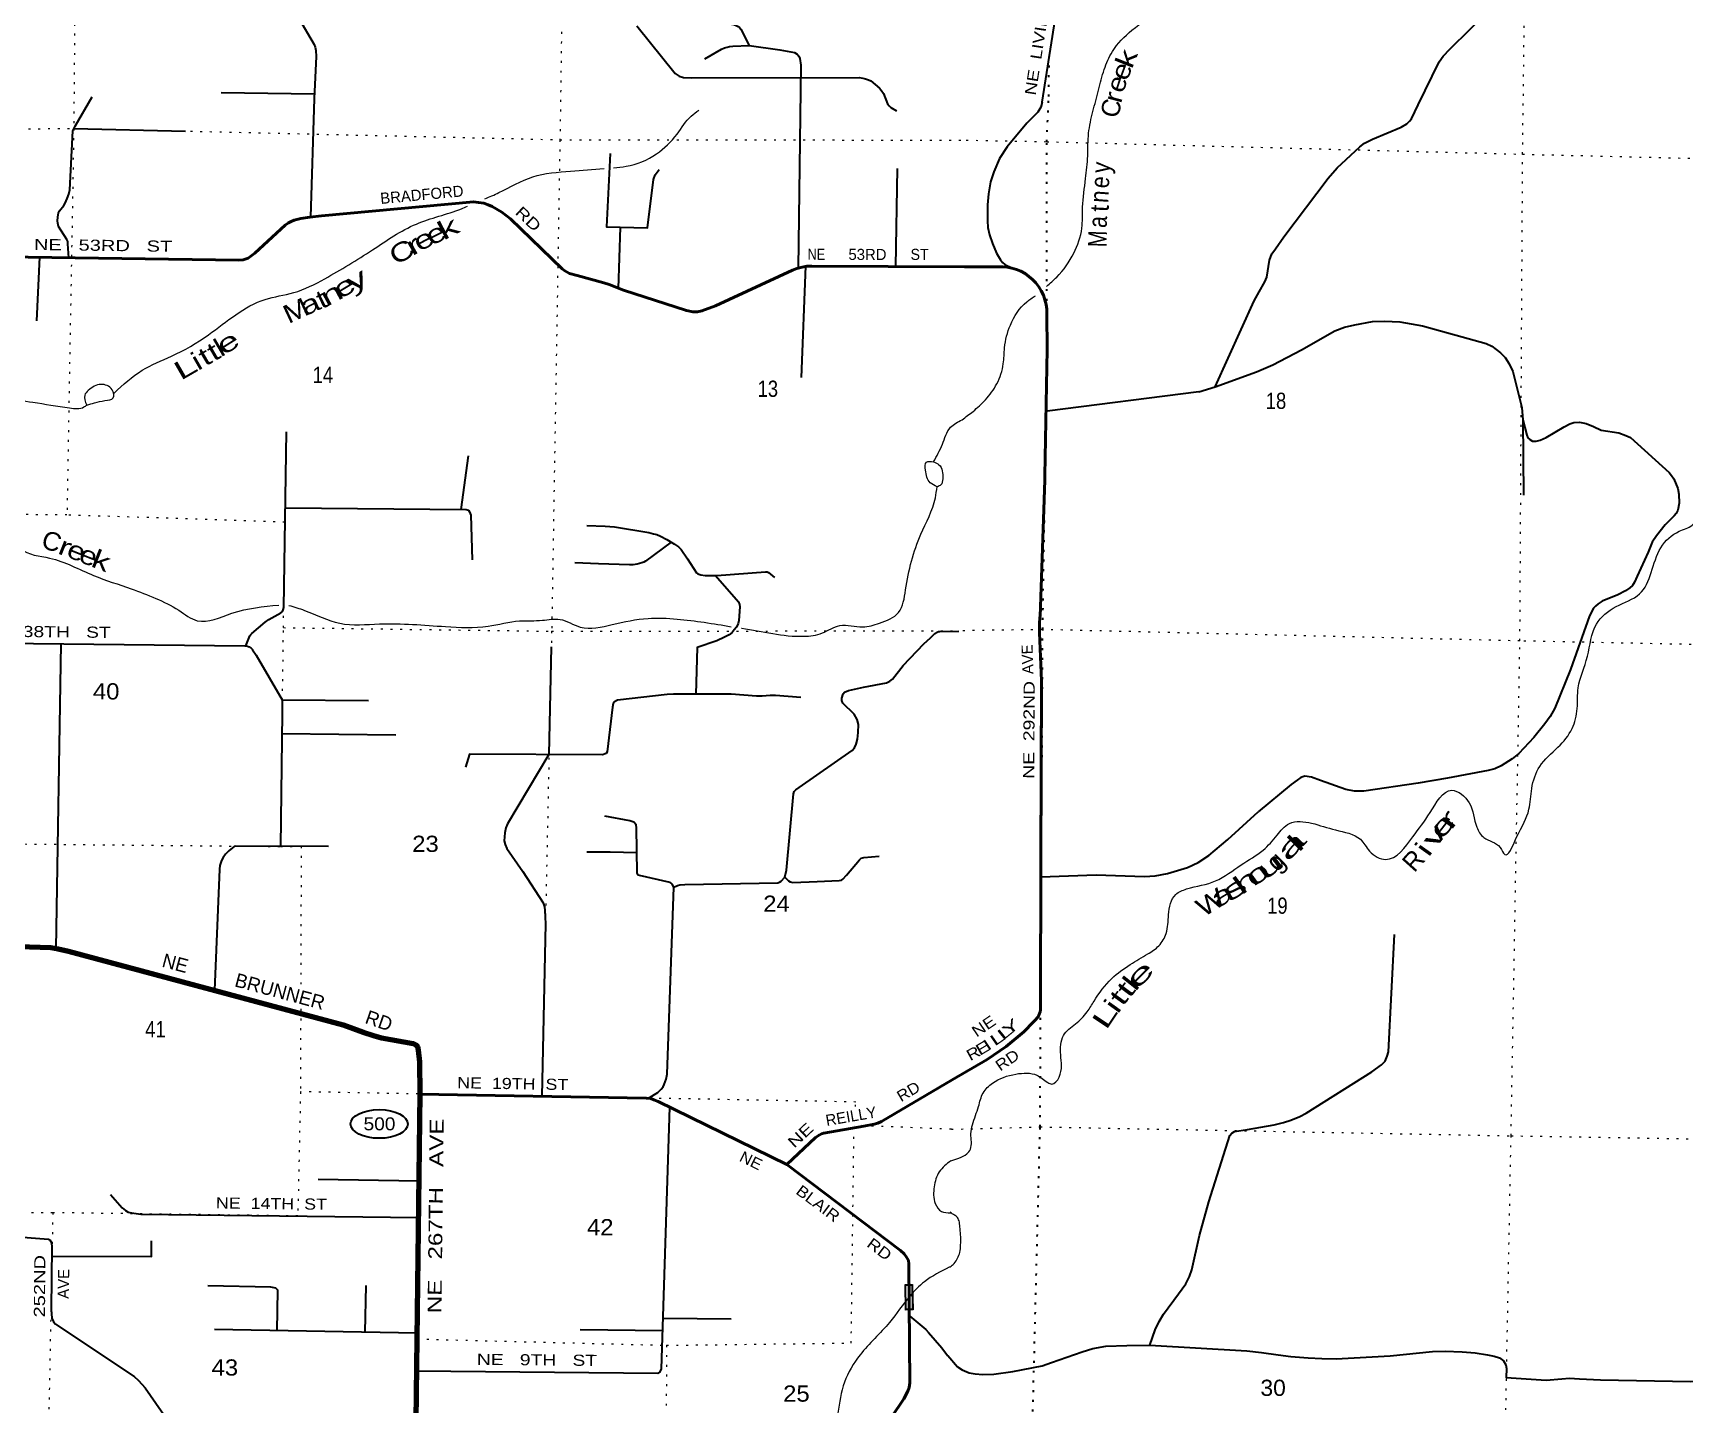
# Model space of a CAD drawing. Header units: feet. Extents: x -481249 to -254670, y -730376 to -544252.
# Drawn here: x -362084 to -344259, y -682352 to -667549 of the extents above; entities that cross this region are included whole.
import ezdxf
from ezdxf.enums import TextEntityAlignment as Align

# ---------------------------------------------------------------- set-up
doc = ezdxf.new("R2010")
doc.units = ezdxf.units.FT
doc.header["$LTSCALE"] = 70
doc.linetypes.add('DOTTED', pattern=[1.5, 0.3, -1.2])
for name, color, linetype, lineweight in [('17', 7, 'Continuous', 25), ('23', 7, 'Continuous', 70), ('26', 7, 'Continuous', 40), ('27', 7, 'Continuous', 13), ('29', 7, 'Continuous', 25), ('39', 7, 'Continuous', 13), ('41', 7, 'Continuous', 13), ('6', 7, 'DOTTED', 25), ('61', 7, 'Continuous', 13), ('7', 7, 'DOTTED', 13)]:
    doc.layers.add(name, color=color, linetype=linetype, lineweight=lineweight)
doc.layers.add('30', color=7, linetype='Continuous')

msp = doc.modelspace()

# ---------------------------------------------------------------- linework, layer by layer
at = {"layer": '17'}
msp.add_ellipse((-358348.25, -679320.46), major_axis=(309.24, -1), ratio=0.500121, dxfattribs=at)
at = {"layer": '23'}
msp.add_lwpolyline([(-362588.57, -677393.6), (-361893.4, -677416.07), (-361812.79, -677430.09), (-361700.31, -677455.87), (-358735.82, -678250), (-358521.84, -678329.11), (-358411.71, -678366.62), (-358324.85, -678390.24), (-357982.3, -678453.24), (-357954.8, -678465.07), (-357936.05, -678483.83), (-357927.71, -678522.21), (-357912.24, -678648.23), (-357911.15, -678993.4), (-357963.37, -683404.97)], dxfattribs=at)
at = {"layer": '26'}
for points in [[(-365671.26, -669917.54), (-359862.06, -669998.71), (-359815.39, -669995.59), (-359762.07, -669976.39), (-359690.67, -669924.48), (-359364.79, -669622.03), (-359329.16, -669596.61), (-359297.17, -669581.68), (-359265.18, -669568.87), (-359195.48, -669551.74), (-359096.71, -669534.74), (-358971.02, -669522.5), (-357332.88, -669371.09), (-357278.69, -669375.79), (-357218.98, -669386.46), (-357172.06, -669401.4), (-357130, -669421.21), (-357024.91, -669482.47), (-356932.78, -669555), (-356373.41, -670091.61), (-356347.08, -670113.42), (-356295.07, -670142.13), (-356213.37, -670164.54), (-355925.57, -670243.09), (-355865.55, -670263.56), (-355712.31, -670322.03), (-355033.62, -670544.25), (-354963.78, -670556.73), (-354915.8, -670557.8), (-354865.68, -670548.2), (-354718.73, -670490.96), (-353889.54, -670109.22), (-353842.04, -670089.47), (-353784.46, -670074.54), (-353735.41, -670066), (-353678.78, -670065.73), (-352033.99, -670071.1)], [(-352166.72, -678842.73), (-351788.88, -678624.41), (-351583.26, -678485.55), (-351393.28, -678325.95), (-351288.17, -678219.87), (-351265.03, -678196.51), (-351243.82, -678169.87), (-351239.54, -678163.72), (-351230.02, -678146.42), (-351222.36, -678128.22), (-351216.65, -678109.32), (-351212.94, -678089.93), (-351211.29, -678070.26), (-351211.2, -678062.63), (-351209.74, -676469.34), (-351202.32, -674538.39), (-351221.97, -674020.99), (-351222.92, -673996.01), (-351223.55, -673970.99), (-351224.75, -673923.3), (-351218.96, -673850.82), (-351218.14, -673844.86), (-351167.51, -672373.42), (-351166.59, -672346.76), (-351166.19, -672323.42), (-351142.41, -670961.98), (-351145.01, -670581.2), (-351146.17, -670529.35), (-351152.73, -670477.92), (-351164.64, -670427.45), (-351181.76, -670378.5), (-351203.9, -670331.61), (-351230.82, -670287.29), (-351262.23, -670246.03), (-351297.78, -670208.27), (-351337.07, -670174.44), (-351379.7, -670144.9), (-351425.17, -670119.98), (-351473, -670099.95), (-351522.66, -670085.03), (-351573.61, -670075.38), (-351618.55, -670071.36), (-352033.99, -670071.1)], [(-353951.51, -679758.62), (-353639.08, -679466.32), (-353602.45, -679440.32), (-353577.24, -679427.91), (-353551.64, -679419.38), (-353120.79, -679344.62), (-353007.83, -679323.36), (-352969.44, -679312.7), (-352929.86, -679292.74), (-352166.72, -678842.73)], [(-357911.25, -678997.45), (-355467.42, -679040.34), (-355418.23, -679046.52), (-355385.18, -679058.25), (-355339.33, -679077.46), (-353951.51, -679758.62)], [(-353951.51, -679758.62), (-352721.81, -680683.67), (-352684.72, -680721.94), (-352658.07, -680757.16), (-352638.88, -680793.43), (-352632.77, -680829.17), (-352624.45, -682112.2), (-352630.88, -682163.76), (-352645.81, -682204.3), (-352685.91, -682286.49), (-353093.77, -682890.48), (-353107.53, -682918), (-353121.92, -682951.61), (-353126.72, -682976.68), (-353130.06, -683005.44), (-353128.31, -683077.5), (-353122.45, -683111.1), (-353112.71, -683137.48), (-352946.51, -683481.56)]]:
    msp.add_lwpolyline(points, dxfattribs=at)
at = {"layer": '29'}
for p, q in [((-351193.94, -668294.02), (-350931.49, -666603.57)), ((-359048.09, -668208.2), (-360053.86, -668195.13)), ((-361642.51, -668580.61), (-360440.05, -668606.94)), ((-352760.15, -669009.52), (-352777.42, -670068.67)), ((-355766.18, -670304.39), (-355744.79, -669644.28)), ((-362016.04, -669968.61), (-362045.64, -670655.33)), ((-353747.99, -670066.06), (-353794.75, -671266.36)), ((-349328.18, -671366.02), (-348906.73, -670439.49)), ((-349504.17, -671419.63), (-351140.88, -671627.56)), ((-349504.17, -671419.63), (-349328.18, -671366.02)), ((-346008.82, -671723.91), (-345999.56, -672536.03)), ((-357465.08, -672690.73), (-357383.66, -672109.31)), ((-361783.85, -674140.24), (-361837.76, -677425.75)), ((-356493.44, -674172.85), (-356516.81, -675334.13)), ((-359395.66, -674743.69), (-358463.85, -674750.72)), ((-359398.53, -675105.87), (-358168.49, -675121.27)), ((-347457.64, -678543.43), (-347391.99, -677274.73)), ((-359007.02, -679916.24), (-357922.27, -679932.71)), ((-358500.3, -681566.98), (-358488.24, -681062.27)), ((-355284.36, -681414.24), (-354549.79, -681421.12)), ((-357941.73, -681576.41), (-360127.51, -681539.53)), ((-356179.05, -681539.34), (-355288.66, -681547.87))]:
    msp.add_line(p, q, dxfattribs=at)
for points in [[(-348906.73, -670439.49), (-348851.84, -670340.84), (-348792, -670233.92), (-348771.17, -670183.15), (-348740.71, -669998.71), (-348715.61, -669932.97), (-348676.59, -669878.97), (-348586.83, -669746.4), (-348108.1, -669113.46), (-348011.4, -669003.87), (-347766.16, -668775.62), (-347716.47, -668738.72), (-347629.38, -668694.36), (-347321.62, -668566.07), (-347260.18, -668530.25), (-347230.26, -668500.31), (-347210.49, -668476.26), (-347137.82, -668322.3), (-346911.28, -667860.43), (-346866.94, -667796.81), (-346795.88, -667723.58), (-346355.61, -667291.65)], [(-359218.09, -667384.58), (-359051.92, -667671.35), (-359040.15, -667702.37), (-359033.11, -667737.54), (-359030.54, -667801.48), (-359049.59, -668253.97), (-359091.47, -669534.23)], [(-355567.81, -667470.63), (-355154.31, -667984.01), (-355110.54, -668014.45), (-355064.82, -668027.35), (-354981.4, -668033.5), (-353168.31, -668029.39), (-353130.78, -668034.39), (-353101.48, -668041.42), (-353068.66, -668053.15), (-353045.11, -668065.88), (-352951.44, -668144.62), (-352932.69, -668164.56), (-352907.87, -668200.42), (-352862.15, -668313.09), (-352844.78, -668335.77), (-352827.2, -668351.02), (-352765.68, -668386.93)], [(-354797.16, -667416.87), (-354522.14, -667458.51), (-354496.92, -667466.21), (-354473.48, -667477.94), (-354459.41, -667489.67), (-354445.17, -667508), (-354356.27, -667684.33)], [(-354835.35, -667827.06), (-354655.36, -667723.08), (-354622.34, -667708.96), (-354595.38, -667700.75), (-354568.42, -667693.72), (-354532.76, -667689.72), (-354356.27, -667684.33)], [(-354356.27, -667684.33), (-354025.85, -667730.21), (-353866.31, -667760.56), (-353838.87, -667776.01), (-353820.59, -667796.91), (-353810.04, -667823.89), (-353799.3, -667896.54), (-353829.15, -670086.13)], [(-361697.05, -669973.07), (-361707.53, -669824.6), (-361709.87, -669798.81), (-361720.64, -669778.42), (-361807.72, -669634.96), (-361817.69, -669601.82), (-361818.86, -669573.68), (-361817.11, -669536.74), (-361810.8, -669489.25), (-361798.94, -669466.98), (-361753.22, -669408.65), (-361737.42, -669384.31), (-361713.98, -669332.72), (-361698.83, -669288.08), (-361688.19, -669240.09), (-361653.62, -668605.17), (-361630.17, -668553.32), (-361445.92, -668235.95)], [(-351193.94, -668294.02), (-351210.17, -668348.97), (-351243.3, -668403.5), (-351358.7, -668523.24), (-351572.42, -668775.56), (-351653.64, -668903.85), (-351717.75, -669044.98), (-351751.95, -669154.03), (-351773.31, -669284.46), (-351785.06, -669400.99), (-351786.13, -669575.27), (-351780.79, -669649.03), (-351763.69, -669726.01), (-351730.57, -669819.03), (-351686.75, -669924.87), (-351645.08, -669994.37), (-351622.64, -670025.37), (-351598.06, -670045.68), (-351514.35, -670087.73)], [(-355855.25, -668849.25), (-355895.06, -669640.47), (-355453.53, -669651.67), (-355388.9, -669130.3), (-355372.1, -669078.78), (-355326.99, -669021.86)], [(-349328.18, -671366.02), (-348882.31, -671205.25), (-348707.06, -671128.28), (-348395.03, -670965.77), (-348035.98, -670760.49), (-347933.4, -670722), (-347822.26, -670696.34), (-347629.92, -670662.13), (-347501.69, -670657.85), (-347334.98, -670666.4), (-347091.34, -670709.17), (-346403.17, -670897.34), (-346343.33, -670927.28), (-346249.29, -670999.98), (-346198, -671051.3), (-346154.18, -671116.51), (-346116.78, -671200.98), (-346018.47, -671590.15), (-346008.82, -671723.91)], [(-346008.82, -671723.91), (-345966.27, -671886.38), (-345955.82, -671915.4), (-345932.61, -671936.3), (-345904.76, -671952.56), (-345864.14, -671951.4), (-345821.19, -671940.95), (-345757.37, -671914.24), (-345562.39, -671798.12), (-345500.87, -671764.45), (-345459.09, -671752.84), (-345395.26, -671747.03), (-345324.46, -671762.13), (-345246.71, -671793.48), (-345163.14, -671835.28), (-344972.81, -671863.15), (-344895.04, -671889.86), (-344847.46, -671914.24), (-344429.65, -672290.47), (-344404.11, -672322.98), (-344378.58, -672360.14), (-344336.8, -672462.32), (-344325.19, -672525.03), (-344322.88, -672620.24), (-344336.79, -672696.88), (-344351.88, -672732.88), (-344373.94, -672759.59), (-344471.43, -672857.13), (-344564.28, -672973.24), (-344611.86, -673044.08), (-344657.13, -673149.74), (-344773.19, -673409.85), (-344803.35, -673474.87), (-344826.56, -673509.71), (-344852.11, -673535.26), (-344900.84, -673567.77), (-344982.09, -673609.57), (-345152.69, -673680.4), (-345195.64, -673707.11), (-345224.65, -673731.5), (-345246.7, -673755.88), (-345288.49, -673837.17), (-345492.75, -674417.76)], [(-359786.3, -674161.95), (-359743.17, -674054.77), (-359733.79, -674038.35), (-359722.77, -674027.74), (-359578.4, -673905.05), (-359540.96, -673878.28), (-359440.81, -673822.13), (-359409.69, -673803.23), (-359393.28, -673790.33), (-359383.9, -673773.91), (-359379.22, -673745.77), (-359349.45, -671852.87)], [(-359362.31, -672670.28), (-357411.29, -672691.31), (-357386.7, -672697.44), (-357372.63, -672713.86), (-357360.54, -672752.22), (-357344.14, -673231.39)], [(-356109.46, -672864.08), (-355909.65, -672868.25), (-355810.29, -672878.79), (-355439.9, -672937.42), (-355387.59, -672950.95), (-355354.33, -672960.88), (-355314.47, -672978.47), (-355244.15, -673014.82), (-355160.93, -673064.07), (-355118.61, -673094.22), (-355091.77, -673122.71), (-355023.25, -673223.89), (-354926.3, -673373.55), (-354910.68, -673385.98), (-354879.03, -673395.36), (-354832.91, -673401.43), (-354706.99, -673402.06), (-354178.46, -673361.21), (-354162.86, -673363.7), (-354148.8, -673370.73), (-354081.76, -673423.07)], [(-355199.67, -673041.14), (-355473.5, -673248.43), (-355494.4, -673259.33), (-355513.74, -673265.78), (-355564.14, -673278.67), (-355608.68, -673286.88), (-355646.21, -673288.72), (-355983.81, -673277.69), (-356237.44, -673266.42)], [(-354718.32, -673402), (-354472.9, -673687.94), (-354461.38, -673714.43), (-354458.83, -673739.54), (-354466.45, -673887.88), (-354473.48, -673919.67), (-354492.24, -673959.42), (-354516.85, -673989.91), (-354540.29, -674016.88), (-354571.86, -674041.32), (-354621.17, -674068.48), (-354707.09, -674106.33), (-354916.44, -674179.78), (-354932.72, -674682.35)], [(-363384.04, -674122.84), (-359799.41, -674161.81), (-359768.95, -674166.17), (-359750.2, -674173.2), (-359729.1, -674186.1), (-359713.86, -674203.69), (-359715.04, -674203.69), (-359675.45, -674260.16), (-359395.66, -674743.69), (-359395.66, -674884.4), (-359412.94, -676325.5)], [(-355442.7, -679043.45), (-355342.26, -678979.11), (-355304.55, -678944.6), (-355285.79, -678919.98), (-355274.57, -678892.73), (-355252.98, -678837.89), (-355242.41, -678783.67), (-355170.07, -676766.13), (-355129.33, -676746.54), (-355104.71, -676739.5), (-355051.5, -676734.69), (-354045.77, -676716.62), (-354027.61, -676712.14), (-354011.78, -676701.37), (-353970.51, -676655.47), (-353953.01, -676580.02), (-353878.59, -675757.59), (-353869.96, -675732.8), (-353853.55, -675714.04), (-353817.25, -675689.04), (-353245.62, -675291.96), (-353219.46, -675260.24), (-353200.71, -675222.71), (-353186.65, -675166.43), (-353181.72, -675095.77), (-353177.27, -675011.64), (-353191.33, -674955.36), (-353223.73, -674897.38), (-353345.3, -674779.13), (-353356.6, -674752.49), (-353357.77, -674725.52), (-353342.53, -674679.79), (-353326.96, -674661.8), (-353286.27, -674644.61), (-353121.96, -674606.22), (-352873.71, -674560.18), (-352838.84, -674542.3), (-352808.07, -674520.31), (-352695.54, -674373.7), (-352470.96, -674138.97), (-352401.37, -674073.55), (-352352.14, -674028.99), (-352326.95, -674011.99), (-352312.88, -674006.13), (-352298.23, -674005.54), (-352093.71, -674001.44)], [(-345492.75, -674417.76), (-345662.19, -674833.46), (-345712.1, -674925.19), (-345770.13, -675004.15), (-345889.67, -675149.3), (-346050.99, -675322.31), (-346121.78, -675381.54), (-346242.49, -675455.85), (-346308.64, -675487.2), (-346381.76, -675506.95), (-346822.78, -675590.55), (-347138.46, -675641.64), (-347723.4, -675729.89), (-347825.53, -675729.89), (-347918.38, -675711.31), (-348192.28, -675613.77), (-348289.77, -675576.62), (-348359.4, -675567.33), (-348402.35, -675582.4), (-348442.97, -675609.13), (-348507.96, -675655.58), (-348865.42, -675952.84)], [(-353797.86, -674719.82), (-354071.28, -674698.16), (-354129.46, -674696.45), (-354216.2, -674703.49), (-354277.28, -674703.85), (-354550.74, -674684.18), (-355172.34, -674681.2), (-355242.98, -674685.91), (-355777.47, -674746.89), (-355809.64, -674763.69), (-355824.35, -674784.41), (-355832.82, -674823.06), (-355887.65, -675305.09), (-355900.81, -675324.4), (-355940.56, -675336.51), (-357373.66, -675330.58), (-357416.91, -675470.37)], [(-356516.81, -675334.13), (-356965.36, -676080.31), (-356982.13, -676125.68), (-356993.86, -676177.28), (-356998.54, -676266.4), (-356989.85, -676305.25), (-356972.76, -676346.15), (-356799.78, -676596.5), (-356578.66, -676934.29), (-356566.05, -676977.05), (-356560.19, -677018.09), (-356555.2, -677160.23), (-356594.48, -679018.67)], [(-355170.07, -676766.13), (-355189.1, -676732.46), (-355198.48, -676720.74), (-355209.03, -676715.44), (-355539.36, -676640.73), (-355553.61, -676633.97), (-355562.97, -676622.28), (-355566.5, -676610.51), (-355571.19, -676126.22), (-355576.38, -676093.3), (-355599.32, -676065.24), (-355645.47, -676049.96), (-355912.34, -676000.5)], [(-351209.37, -676655.06), (-350612.11, -676632.12), (-350092.17, -676650.7), (-349976.11, -676641.41), (-349841.48, -676618.18), (-349627.93, -676553.16), (-349511.87, -676497.42), (-349395.81, -676423.1), (-349191.55, -676251.25), (-348865.42, -675952.84)], [(-358896.93, -676327.32), (-359894.37, -676323.8), (-359913.7, -676327.91), (-359932.45, -676340.81), (-359972.3, -676373.64), (-360006.3, -676409.97), (-360032.08, -676445.17), (-360051.65, -676478.85), (-360067.24, -676529.6), (-360073.46, -676570.17), (-360125.96, -677877.61)], [(-355568.59, -676394.93), (-355858.1, -676386.69), (-356107.98, -676387.47)], [(-353970.51, -676655.47), (-353932.08, -676697.86), (-353913.6, -676708.53), (-353884.02, -676714.27), (-353623.64, -676702.6), (-353383.55, -676694.34), (-353360.11, -676688.48), (-353347.35, -676680.43), (-353306.51, -676637.38), (-353167.21, -676468.71), (-353146.8, -676451.61), (-353118.74, -676443.78), (-352952.54, -676429.29)], [(-350034.05, -681708.41), (-349974.96, -681542.77), (-349932.02, -681451.04), (-349886.75, -681373.24), (-349723.11, -681153.78), (-349643.03, -681043.46), (-349603.57, -680966.82), (-349579.2, -680893.67), (-349495.63, -680522.09), (-349398.14, -680159.8), (-349170.67, -679444.51), (-349147.44, -679418.94), (-349119.6, -679402.71), (-348980.33, -679379.48), (-348692.5, -679328.39), (-348590.36, -679305.15), (-348511.44, -679279.6), (-348413.95, -679240.12), (-348344.33, -679202.98), (-347638.69, -678757.09), (-347531.9, -678682.74), (-347494.77, -678640.97), (-347471.55, -678589.84), (-347457.64, -678543.43)], [(-357946.54, -681983.29), (-355340.88, -682007.7), (-355318.64, -681993.34), (-355302, -681962.63), (-355211.23, -679140.33)], [(-361249.13, -680082.99), (-361121.4, -680226.22), (-361086.24, -680254.36), (-361058.11, -680270.78), (-361022.95, -680280.16), (-360922.16, -680291.89), (-357926.95, -680328.48)], [(-362802.65, -680496.53), (-361916.35, -680561.87), (-361904.31, -680568.63), (-361892, -680587.98), (-361883.21, -680610.84), (-361882.62, -680641.92), (-361887.89, -681321.43), (-361879.7, -681414.06), (-361862.29, -681456.81), (-361842.19, -681479.72), (-360992.54, -682045.53), (-360945.59, -682088.3), (-360875.05, -682167.69), (-360562.18, -682615.13), (-360545.92, -682666.38), (-360544.43, -682727.22), (-360580.02, -683364.58)], [(-361878.06, -680746.22), (-360804.94, -680751.55), (-360807.28, -680582.7)], [(-359451.33, -681550.94), (-359440.71, -681112.25), (-359462.97, -681092.77), (-359518.08, -681082.7), (-360197.83, -681065.8)], [(-352624.55, -681393.02), (-352450.02, -681538.91), (-352421.3, -681569.85), (-352276.9, -681734.66), (-352216.63, -681819.71)], [(-352211.77, -681819.76), (-352109.29, -681941.03), (-352059.39, -681972.38), (-351982.79, -682004.9), (-351917.79, -682016.51), (-351835.39, -682024.64), (-351718.17, -682021.15), (-351510.42, -681992.13), (-351195.9, -681928.26), (-351092.61, -681894.59), (-350763, -681778.47), (-350646.95, -681741.3), (-350507.67, -681718.08), (-350280.19, -681708.79), (-350034.05, -681708.41)], [(-350034.05, -681708.41), (-348987.3, -681769.15), (-348828.29, -681784.25), (-348648.4, -681810.96), (-348510.29, -681828.38), (-348323.44, -681843.47), (-348176.04, -681849.28), (-348021.68, -681852.76), (-347441.38, -681820.24), (-346981.79, -681773.8), (-346847.15, -681771.48), (-346661.46, -681778.44), (-346523.34, -681791.22), (-346388.71, -681809.8), (-346317.92, -681824.89), (-346261.04, -681844.63), (-346215.79, -681875.98), (-346191.41, -681918.95), (-346183.29, -681959.59), (-346186.88, -682055.38), (-345756.19, -682085)], [(-345756.19, -682085), (-345587.88, -682069.9), (-345505.47, -682064.1), (-345397.54, -682069.9), (-345170.06, -682079.19), (-344199.8, -682097.77), (-344014.1, -682083.84), (-343921.25, -682081.52), (-343833.05, -682083.84), (-343721.63, -682097.77)]]:
    msp.add_lwpolyline(points, dxfattribs=at)
at = {"layer": '39'}
for points in [[(-351148.17, -670282.23), (-351037.42, -670181.52), (-350853.08, -669922.89), (-350766.68, -669655.25), (-350758.66, -669428.89), (-350725.88, -669118.62), (-350703.7, -668874.36), (-350693.52, -668629.99), (-350647.42, -668396), (-350585.34, -668164.18), (-350525.35, -667942.36), (-350437.61, -667748.87), (-350225.51, -667518.59), (-349917.46, -667295.3), (-349661.79, -667113.56), (-349508.78, -667002.91), (-349339.79, -666896.43)], [(-355820.74, -669001.93), (-355682.09, -668986.53), (-355357.61, -668853.63), (-355133.43, -668638.84), (-354981.62, -668444.49), (-354898.43, -668382.38)], [(-352180.15, -679717.16), (-352092.42, -679687.39), (-352008, -679642.17), (-351969.55, -679592.46), (-351964.06, -679426.19), (-351947.19, -679328.17), (-351881.41, -679130.46), (-351832.12, -678986.68), (-351729.14, -678879.52), (-351478.22, -678781.9), (-351252.29, -678794.23), (-351134.96, -678871.58), (-351091.11, -678890.07), (-351012.43, -678814.72), (-350994.26, -678572.43), (-350964.4, -678364.33), (-350835.28, -678241.41), (-350708.78, -678110.96), (-350635.04, -677994.97), (-350442.82, -677750.46), (-350245.45, -677600.18), (-350054.39, -677485.91), (-349935.57, -677396.95), (-349856.37, -677263.5), (-349830.58, -677063.37), (-349752.6, -676843.74), (-349636.05, -676784.81), (-349323.22, -676697.84), (-349047.62, -676524.32), (-348810.15, -676364.44), (-348660.7, -676205.65), (-348527.54, -676078.76), (-348287.46, -676075.21), (-348030.06, -676147.99), (-347760.91, -676248.94), (-347662.03, -676376.2), (-347488.8, -676466.15), (-347196.57, -676222.66), (-347008.19, -675960.07), (-346774, -675719.99), (-346587.17, -675854.17), (-346505.5, -676117.52), (-346428.47, -676228.53), (-346253.4, -676336.53), (-346204.08, -676413.18), (-346078.46, -676234.12), (-345941.67, -675924.91), (-345911.67, -675700.77), (-345825.53, -675463.19), (-345629.63, -675254.78), (-345475.81, -675053.96), (-345421.88, -674838.09), (-345409.89, -674615.78), (-345311.44, -674274.23), (-345213.7, -673926.43), (-345001.99, -673738.22), (-344748.35, -673601.38), (-344518.22, -673101.92), (-344320.61, -672925.6), (-344179.98, -672858.9), (-344040.16, -672657.94), (-343698, -672647.42), (-343479.39, -672583.53), (-343468.6, -672495.46), (-343527.68, -672390.65), (-343475.67, -672166.75), (-343411.86, -671965), (-343472.2, -671553.58), (-343662.11, -671315.17), (-343678.7, -671156.69), (-343483.65, -671042.46), (-343406.44, -670908.99), (-343420.69, -670712.45), (-343437.73, -670604.07), (-343542.31, -670442.68), (-343402.56, -670249.73), (-343165.21, -670103.87), (-343013.77, -669945.11), (-342961.38, -669679.12), (-342981.44, -669460.49), (-342953.79, -669276.41), (-342908.02, -669078.49), (-342850.35, -668892.71), (-342790.39, -668674.9), (-342790.82, -668498.55), (-342661.74, -668379.63), (-342541.35, -668338.79), (-342417.34, -668340.06), (-342271.54, -668365.6), (-342005.58, -668376.34), (-341803.6, -668382.42), (-341445.23, -668308.44)], [(-357208.33, -669336.91), (-357057.03, -669271.1), (-356691.83, -669101.15), (-356282.83, -669039.84), (-355922.75, -669010.15)], [(-361208.6, -671433.5), (-360905.29, -671188), (-360590.44, -671036.95), (-360190, -670803.89), (-359580.72, -670423.55), (-359271.42, -670350.19), (-358934.59, -670199.6), (-358422.65, -669889.06), (-357947.32, -669609.67), (-357461.24, -669444.56), (-357396.26, -669417.28)], [(-352059.11, -671721.26), (-351940.53, -671631.13), (-351807.39, -671506.24), (-351683.82, -671333.17), (-351613.88, -671117.46), (-351600.35, -670945.26), (-351538.14, -670699.41), (-351361.89, -670450.73), (-351268.46, -670383.68)], [(-361504.46, -671562.56), (-361526.32, -671456.37), (-361487.32, -671405.31), (-361352.1, -671340.29), (-361231.33, -671398.67), (-361219.06, -671484.72), (-361307.61, -671514.79), (-361420.06, -671540.38), (-361504.46, -671562.56)], [(-362570.15, -671576.26), (-362598.84, -671711.33), (-362586.45, -671791.4), (-362537.42, -671838.3), (-362545.24, -671929.92), (-362508.35, -672084.31), (-362471.35, -672232.72), (-362486.17, -672374.06), (-362420.54, -672590.9), (-362419.06, -672716.62), (-362332.58, -672790.25), (-362274.27, -672873.26), (-362292.85, -673002.56), (-362223.07, -673111.75), (-361905.3, -673214.14), (-361431.31, -673401.58), (-361024.41, -673545.73), (-360760.63, -673648.98), (-360511.34, -673777.87), (-360311.69, -673889.77), (-359938.29, -673809.77), (-359432.53, -673721.8)], [(-362570.15, -671576.26), (-362385.13, -671520.27), (-362085.54, -671532.5), (-361689, -671594.63), (-361534.87, -671583.87), (-361504.46, -671562.56)], [(-352366.49, -672175.95), (-352271.99, -671986.41), (-352182.37, -671802.73), (-352059.11, -671721.26)], [(-352329.12, -672444.09), (-352402.21, -672400.67), (-352453.45, -672263.94), (-352443.78, -672180.35), (-352366.49, -672175.95)], [(-352366.49, -672175.95), (-352308.39, -672207.11), (-352267.42, -672357.59), (-352288.76, -672424.98), (-352329.12, -672444.09)], [(-354439.63, -673969.89), (-354436.51, -673970.32), (-353766.64, -674058.1), (-353566.03, -674022.38), (-353378.54, -673942.49), (-353130.93, -673955.63), (-352950.27, -673917.5), (-352744.03, -673800.1), (-352669.23, -673558.25), (-352503.29, -672957.2), (-352347.54, -672565.41), (-352329.12, -672444.09)], [(-359323.46, -673724.68), (-359154.09, -673778.23), (-358775.09, -673917.81), (-358345.47, -673924.76), (-357632.43, -673953.59), (-357174.59, -673949.17), (-356833.64, -673892.43), (-356587.64, -673885.59), (-356397.55, -673875.58), (-356179.31, -673957.94), (-355834.97, -673931.2), (-355447.86, -673865.45), (-355134.16, -673871.99), (-354550.19, -673954.43)], [(-352180.15, -679717.16), (-352305.08, -679836.46), (-352360.26, -679996.91), (-352347.91, -680178.72), (-352281.65, -680263.9), (-352182.03, -680277.31)], [(-352197.35, -680864.82), (-352189.33, -680861.1), (-352144.58, -680825.09), (-352108.06, -680767.35), (-352083.5, -680705.48), (-352074.78, -680625.42), (-352074.01, -680539.25), (-352081.21, -680449), (-352088.6, -680380.79), (-352110.14, -680328.47), (-352139.93, -680304.12), (-352188.49, -680273.19)], [(-352197.35, -680864.82), (-352464.73, -681022.21), (-352623.77, -681178.5), (-352841.31, -681461.27), (-353160.15, -681811.74), (-353327.98, -682107.51), (-353398.58, -682439.22), (-353404.59, -682939.87), (-353272.69, -683216.84), (-353221.51, -683312.84), (-353120.1, -683481.21)]]:
    msp.add_spline(points, degree=3, dxfattribs=at)
at = {"layer": '6'}
msp.add_lwpolyline([(-351322.04, -683472.7), (-351217.26, -679351.68), (-351189.38, -673985.43), (-351142.41, -670961.98), (-351144.42, -668721.56), (-351124.08, -668234.81), (-351119.86, -667802.7)], dxfattribs=at)
at = {"layer": '61'}
for p, q in [((-352592.43, -681051.62), (-352587.84, -681326.58)), ((-352587.84, -681326.58), (-352670.33, -681327.95))]:
    msp.add_line(p, q, dxfattribs=at)
msp.add_lwpolyline([(-352670.33, -681327.95), (-352674.92, -681052.99), (-352592.43, -681051.62)], dxfattribs=at)
msp.add_lwpolyline([(-352666.79, -681060.85), (-352600.29, -681059.74), (-352595.96, -681318.71), (-352662.46, -681319.82)], close=True, dxfattribs=at)
at = {"layer": '7'}
for p, q in [((-352174.81, -679377.36), (-353224.53, -679334.48)), ((-361870.68, -680277.53), (-361931.03, -683343.61)), ((-355246.94, -681708.4), (-355258.28, -683446.41))]:
    msp.add_line(p, q, dxfattribs=at)
for points in [[(-355830.72, -637788.66), (-356004.56, -642436.94), (-356121.58, -647587.85), (-356132.74, -652842.73), (-356246.45, -658127.38), (-356324.75, -663440.71), (-356397.97, -668700.27), (-356488.05, -674003.38), (-356594.4, -679020.56)], [(-346213.84, -683561.12), (-346135.13, -679447.85), (-346039.49, -674108.34), (-346010.63, -668856.32), (-345942.99, -663516.53), (-345770.5, -658083.62), (-345751.1, -654508.87)], [(-361538.29, -658800.15), (-361600.14, -663354.7), (-361644.67, -668578.95), (-361718.09, -672749.19)], [(-375780.83, -668526.64), (-372234.06, -668537.82), (-366962.38, -668609.78), (-361644.67, -668578.95), (-356397.97, -668700.27), (-352013.31, -668704.46)], [(-352013.31, -668704.46), (-351144.42, -668721.56), (-346010.63, -668856.32), (-340710.76, -668984.78), (-335495.91, -669002.14), (-330131.52, -669075.14), (-324833.95, -669237.64), (-320016.86, -669358.92)], [(-359381.7, -673965.02), (-356488.05, -674003.38), (-352093.43, -673998.97)], [(-324924.59, -674464.98), (-330193.04, -674400.97), (-335481.18, -674302.7), (-340727.45, -674218.88), (-346039.49, -674108.34), (-351189.38, -673985.43), (-352093.43, -673998.97)], [(-359195.65, -678077.6), (-359198.02, -678972.57), (-359226.83, -680312.68), (-361870.68, -680277.53), (-362798.42, -680290.11), (-362771.69, -679253.22), (-362696.5, -676294.05)], [(-359412.95, -676326.57), (-359191, -676323.21), (-359194.94, -677810.37)], [(-353209.28, -679133.1), (-353205.52, -679083.49), (-359198.02, -678972.57)], [(-357911.25, -678997.45), (-357940.1, -681640.3), (-357963.37, -683404.97)], [(-357940.1, -681640.3), (-355246.94, -681708.4), (-353255.54, -681684.07), (-353224.53, -679334.48)], [(-352174.81, -679377.36), (-351217.26, -679351.68), (-346135.13, -679447.85), (-340842.92, -679538.15), (-335524.77, -679636.73), (-330278.43, -679712.53), (-325017.74, -679748.4), (-320162.48, -679943.87)]]:
    msp.add_lwpolyline(points, dxfattribs=at)
msp.add_lwpolyline([(-361718.09, -672749.19), (-363316.91, -672733.82), (-363385.44, -673961.38), (-363403.54, -676265.35), (-362696.5, -676294.05), (-359412.95, -676326.57), (-359381.7, -673965.02), (-359366.92, -672826.12)], close=True, dxfattribs=at)

# ---------------------------------------------------------------- texts
at = {"layer": '17'}
for s, rotation, p in [('NE', 345.004, (-360702.43, -677621.61)), ('BRUNNER', 345.004, (-359918.01, -677833.61)), ('RD', 341.004, (-358512.19, -678229.48))]:
    msp.add_text(s, height=150, rotation=rotation, dxfattribs=at).set_placement(p)
at = {"layer": '17', "width": 1.1}
msp.add_text('500', height=140, dxfattribs=at).set_placement((-358345.54, -679388.77), align=Align.CENTER)
at = {"layer": '17', "width": 1.3}
msp.add_text('NE   267TH   AVE', height=150, rotation=89.322, dxfattribs=at).set_placement((-357677.05, -681363.15))
at = {"layer": '27'}
for s, rotation, p in [('BRADFORD', 5.281, (-358331.38, -669393.79)), ('53RD', 359.813, (-353285.29, -669997.01)), ('AVE', 91.702, (-351288.81, -674465.44)), ('REILLY', 9.844, (-353519.53, -679342.76))]:
    msp.add_text(s, height=120, rotation=rotation, dxfattribs=at).set_placement(p)
for s, rotation, width, p in [('RD', 316.19, 1.3, (-356890.41, -669493.61)), ('NE   53RD   ST', 359.199, 1.35, (-362074.98, -669889.55)), ('NE', 359.813, 0.85, (-353725.91, -669995.76)), ('ST', 359.813, 0.95, (-352615.19, -669997.14)), ('NE  292ND  ', 89.702, 1.3, (-351280.3, -675595.72)), ('NE', 34.186, 1.2, (-351902.3, -678389.11)), ('Y', 41.098, 1.7, (-351563.11, -678380.17)), ('E', 30.498, 1.35, (-351868.28, -678586.77)), ('I', 33.858, 1.45, (-351780.77, -678534.49)), ('L', 34.854, 1.7, (-351706.77, -678486.57)), ('L', 39.171, 1.85, (-351620.49, -678425.65)), ('R', 28.61, 1.2, (-351970.72, -678643.3)), ('RD', 34.186, 1.15, (-351647.8, -678755.95)), ('NE  19TH  ST', 358.995, 1.2, (-357507.86, -678934.16)), ('RD', 30.527, 1.1, (-352717.81, -679086.19)), ('NE', 43.093, 1.35, (-353870.86, -679587.31)), ('NE', 333.858, 1.1, (-354472.51, -679714.94)), ('BLAIR', 323.047, 1.15, (-353862.08, -680065.49)), ('RD', 323.047, 1.2, (-353097.45, -680635.79))]:
    msp.add_text(s, height=120, rotation=rotation, dxfattribs=dict(at, width=width)).set_placement(p)
at = {"layer": '30'}
for s, rotation, width, p in [('NE  LIVINGSTON  ', 81.175, 1.25, (-351265.67, -668226.91)), ('NE   38TH   ST', 359.377, 1.3, (-362659.8, -674060.71)), ('NE  14TH  ST', 359.3, 1.2, (-360111.6, -680231.79)), ('  252ND  ', 89.556, 1.35, (-361956.71, -681528.66)), ('NE   9TH   ST', 359.463, 1.3, (-357295.56, -681919.39))]:
    msp.add_text(s, height=120, rotation=rotation, dxfattribs=dict(at, width=width)).set_placement(p)
msp.add_text('AVE', height=120, rotation=88.872, dxfattribs=at).set_placement((-361698.94, -681207.39))
at = {"layer": '41'}
for s, rotation, width, p in [('k', 68.193, 1.4, (-350228.6, -667946.66)), ('e', 69.557, 1.2, (-350278.78, -668076.61)), ('e', 71.878, 1.15, (-350322.48, -668208.06)), ('r', 74.993, 1.2, (-350344.09, -668317.21)), ('y', 84.788, 0.9, (-350467.9, -669069.12)), ('e', 84.186, 0.85, (-350478.98, -669230.26)), ('n', 85.923, 0.9, (-350483.85, -669387.19)), ('M', 88.109, 0.8, (-350501.32, -669862.13)), ('a', 87.84, 0.85, (-350498.65, -669654.12)), ('v', 53.759, 1.8, (-346955.69, -676362.45)), ('e', 52.026, 1.75, (-346881.88, -676265.28)), ('r', 53.908, 1.9, (-346782.88, -676160.99)), ('a', 46.414, 2.1, (-348544.91, -676499.54)), ('l', 45.726, 1.8, (-348426.77, -676399.06)), ('i', 54.525, 1.5, (-347024.81, -676449.13)), ('u', 37.645, 1.9, (-348793.02, -676698.98)), ('h', 35.547, 1.75, (-349045.27, -676857.1)), ('o', 35.598, 1.65, (-348917.77, -676772.11)), ('W', 32.135, 1.2, (-349453.84, -677093.9)), ('a', 29.998, 1.6, (-349306.15, -676997.65)), ('s', 34.807, 1.9, (-349171.72, -676933.54))]:
    msp.add_text(s, height=200, rotation=rotation, dxfattribs=dict(at, width=width)).set_placement(p)
for s, rotation, p in [('C', 76.025, (-350378.49, -668477.25)), ('t', 87.604, (-350478.19, -669481.26)), ('g', 44.247, (-348660.27, -676607.11)), ('R', 48.081, (-347179.71, -676615.64))]:
    msp.add_text(s, height=200, rotation=rotation, dxfattribs=at).set_placement(p)
for s, rotation, width, p in [('e', 27.877, 1.4, (-357825.13, -669864.18)), ('e', 26.993, 1.4, (-357694.81, -669801.95)), ('k', 27.662, 1.6, (-357560.11, -669740.78)), ('C', 31.016, 1.35, (-358055.21, -669994.85)), ('r', 29.877, 1.65, (-357931.4, -669923.45)), ('e', 31.186, 1.5, (-358675.5, -670369.08)), ('y', 31.186, 1.65, (-358543.94, -670295.19)), ('M', 25.161, 1.2, (-359205.81, -670633.24)), ('a', 24.697, 1.4, (-359055.67, -670563.63)), ('t', 25.596, 1.25, (-358927.62, -670510.33)), ('n', 28.372, 1.55, (-358817.66, -670451.77)), ('t', 30.423, 1.4, (-360088.15, -671070.97)), ('l', 30.423, 1.25, (-360024.27, -671030.71)), ('e', 32.291, 1.55, (-359930.19, -670970.93)), ('L', 29.976, 1.55, (-360390.64, -671245.15)), ('i', 29.976, 1.3, (-360270.67, -671176.38)), ('t', 30.423, 1.4, (-360180.97, -671124.26)), ('C', 342.839, 1.05, (-361911.23, -673128.58)), ('r', 338.131, 1.4, (-361771.69, -673183.45)), ('e', 338.131, 1.25, (-361649.82, -673228.62)), ('e', 338.716, 1.25, (-361519, -673280.52)), ('k', 338.716, 1.4, (-361383.44, -673334.37)), ('e', 45.392, 2.05, (-350071.92, -677776.92)), ('t', 54.36, 1.6, (-350290.42, -678014.77)), ('t', 53.283, 1.65, (-350214.85, -677925.09)), ('l', 51.342, 1.55, (-350160.2, -677863.99)), ('i', 54.36, 1.5, (-350354.57, -678105.18)), ('L', 56.116, 1.65, (-350437.41, -678213.85))]:
    msp.add_text(s, height=200, rotation=rotation, dxfattribs=dict(at, width=width)).set_placement(p, align=Align.CENTER)
at = {"layer": '7'}
for s, width, p in [('14', 0.85, (-359067.21, -671325.2)), ('13', 0.85, (-354265.77, -671474.43)), ('18', 0.85, (-348782.33, -671604.88)), ('40', 1.1, (-361437.88, -674739.88)), ('23', 1.1, (-357992.53, -676384.68)), ('24', 1.1, (-354204.9, -677031.11)), ('19', 0.85, (-348767.11, -677051.89)), ('41', 0.85, (-360873.35, -678385.01)), ('42', 1.1, (-356106.71, -680521.35)), ('43', 1.1, (-360157.1, -682035.18)), ('25', 1.1, (-353989.85, -682316.58)), ('30', 1.05, (-348839.21, -682254.43))]:
    msp.add_text(s, height=175, dxfattribs=dict(at, width=width)).set_placement(p)

doc.saveas('drawing.dxf')
